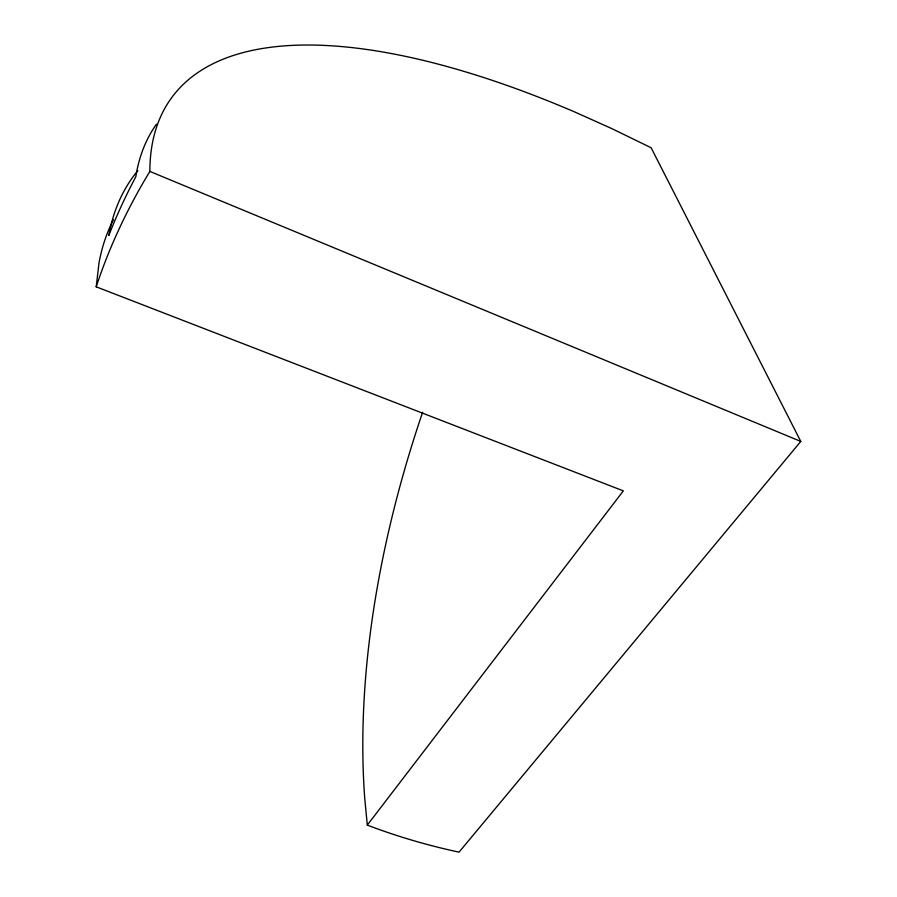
<?xml version="1.0" encoding="UTF-8"?>
<svg xmlns="http://www.w3.org/2000/svg" width="897" height="897" viewBox="0 0 897 897"><rect width="100%" height="100%" fill="white"/><g stroke="black" fill="none" stroke-linecap="round" stroke-linejoin="round"><path stroke-width="1.35" d="M96.214 286.827A674.208 511.503 -20.4 0 1 149.866 171.417A701.521 267.844 36.5 0 1 574.831 112.013L611.642 128.529L651.132 147.758L800.786 441.436L459.04 852.15A674.208 511.503 -20.4 0 1 367.299 825.105L623.337 490.872L96.214 286.827L99.006 262.877A667.2 299.06 37.7 0 1 113.459 219.653M149.866 171.417L800.786 441.436M367.299 825.105L364.687 797.691A687.068 365.045 -66.3 0 1 422.644 412.239M137.858 170.621A678.042 293.577 37.5 0 0 108.817 235.485A658.802 505.964 -20.8 0 1 135.806 176.81A695.87 277.408 36.8 0 1 156.426 124.212"/></g></svg>
